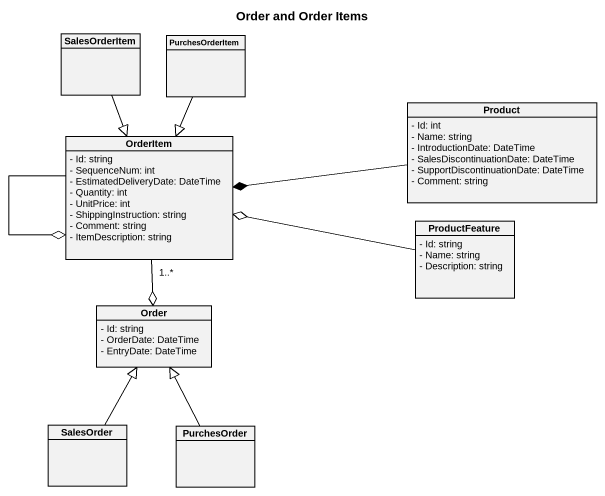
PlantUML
@startuml
title Order and Order Items
hide circle
hide empty members
skinparam classAttributeIconSize 0
class SalesOrderItem
class PurchesOrderItem
class Product {
  - Id: int
  - Name: string
  - IntroductionDate: DateTime
  - SalesDiscontinuationDate: DateTime
  - SupportDiscontinuationDate: DateTime
  - Comment: string
}
class OrderItem {
  - Id: string
  - SequenceNum: int
  - EstimatedDeliveryDate: DateTime
  - Quantity: int
  - UnitPrice: int
  - ShippingInstruction: string
  - Comment: string
  - ItemDescription: string
}
class ProductFeature {
  - Id: string
  - Name: string
  - Description: string
}
class Order {
  - Id: string
  - OrderDate: DateTime
  - EntryDate: DateTime
}
class SalesOrder
class PurchesOrder
SalesOrderItem --|> OrderItem
PurchesOrderItem --|> OrderItem
Product -left-* OrderItem
OrderItem --o OrderItem
OrderItem "1..*" --o Order
ProductFeature -left-o OrderItem
SalesOrder -up-|> Order
PurchesOrder -up-|> Order
@enduml
